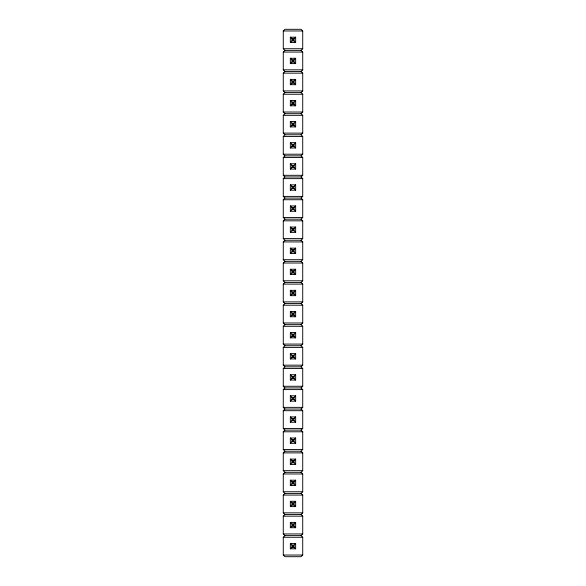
<?xml version="1.0" encoding="UTF-8"?>
<svg xmlns="http://www.w3.org/2000/svg" width="586" height="586" viewBox="0 0 586 586"><rect width="100%" height="100%" fill="white"/><g stroke="black" fill="none" stroke-linecap="round" stroke-linejoin="round"><path stroke-width="0.88" d="M284.942 50.396L283.28 48.733L283.28 30.963L284.942 29.3L301.058 29.3L302.72 30.963L302.72 48.733L301.058 50.396L284.942 50.396L283.28 52.059L283.28 69.829L284.942 71.492L301.058 71.492L302.72 69.829L302.72 52.059L301.058 50.396M290.341 42.507L292.004 40.844L293.996 40.844L295.659 42.507L295.659 37.189L290.341 37.189L290.341 42.507L295.659 42.507M290.341 37.189L292.004 38.852L293.996 38.852L295.659 37.189M290.341 63.603L292.004 61.94L293.996 61.94L295.659 63.603L295.659 58.285L290.341 58.285L290.341 63.603L295.659 63.603M290.341 58.285L292.004 59.948L293.996 59.948L295.659 58.285M301.058 71.492L302.72 73.155L302.72 90.925L301.058 92.588L284.942 92.588L283.28 90.925L283.28 73.155L284.942 71.492M290.341 84.699L292.004 83.036L293.996 83.036L295.659 84.699L290.341 84.699L290.341 79.381L295.659 79.381L295.659 84.699M290.341 79.381L292.004 81.044L293.996 81.044L295.659 79.381M301.058 92.588L302.72 94.251L302.72 112.021L301.058 113.684L284.942 113.684L283.28 112.021L283.28 94.251L284.942 92.588M290.341 105.795L292.004 104.132L293.996 104.132L295.659 105.795L295.659 100.477L290.341 100.477L290.341 105.795L295.659 105.795M290.341 100.477L292.004 102.14L293.996 102.14L295.659 100.477M284.942 134.78L283.28 136.443L283.28 154.213L284.942 155.876L301.058 155.876L302.72 154.213L302.72 136.443L301.058 134.78L284.942 134.78L283.28 133.117L283.28 115.347L284.942 113.684M290.341 126.891L292.004 125.228L293.996 125.228L295.659 126.891L295.659 121.573L290.341 121.573L290.341 126.891L295.659 126.891M290.341 121.573L292.004 123.236L293.996 123.236L295.659 121.573M301.058 134.78L302.72 133.117L302.72 115.347L301.058 113.684M290.341 147.987L292.004 146.324L293.996 146.324L295.659 147.987L290.341 147.987L290.341 142.669L295.659 142.669L295.659 147.987M293.996 146.324L293.996 144.332L295.659 142.669M284.942 176.972L283.28 178.635L283.28 196.405L284.942 198.068L301.058 198.068L302.72 196.405L302.72 178.635L301.058 176.972L284.942 176.972L283.28 175.309L283.28 157.539L284.942 155.876M290.341 169.083L292.004 167.42L293.996 167.42L295.659 169.083L290.341 169.083L290.341 163.765L295.659 163.765L295.659 169.083M293.996 167.42L293.996 165.428L295.659 163.765M301.058 176.972L302.72 175.309L302.72 157.539L301.058 155.876M290.341 190.179L292.004 188.516L292.004 186.524L290.341 184.861L290.341 190.179L295.659 190.179L295.659 184.861L290.341 184.861M292.004 186.524L293.996 186.524L295.659 184.861M301.058 198.068L302.72 199.731L302.72 217.501L301.058 219.164L284.942 219.164L283.28 217.501L283.28 199.731L284.942 198.068M290.341 211.275L292.004 209.612L293.996 209.612L295.659 211.275L295.659 205.957L290.341 205.957L290.341 211.275L295.659 211.275M290.341 205.957L292.004 207.62L293.996 207.62L295.659 205.957M301.058 219.164L302.72 220.827L302.72 238.597L301.058 240.26L284.942 240.26L283.28 238.597L283.28 220.827L284.942 219.164M290.341 232.371L292.004 230.708L293.996 230.708L295.659 232.371L290.341 232.371L290.341 227.053L295.659 227.053L295.659 232.371M290.341 227.053L292.004 228.716L293.996 228.716L295.659 227.053M301.058 240.26L302.72 241.923L302.72 259.693L301.058 261.356L284.942 261.356L283.28 259.693L283.28 241.923L284.942 240.26M290.341 253.467L292.004 251.804L293.996 251.804L295.659 253.467L295.659 248.149L290.341 248.149L290.341 253.467L295.659 253.467M290.341 248.149L292.004 249.812L293.996 249.812L295.659 248.149M284.942 282.452L283.28 284.115L283.28 301.885L284.942 303.548L301.058 303.548L302.72 301.885L302.72 284.115L301.058 282.452L284.942 282.452L283.28 280.789L283.28 263.019L284.942 261.356M290.341 274.563L292.004 272.9L293.996 272.9L295.659 274.563L295.659 269.245L290.341 269.245L290.341 274.563L295.659 274.563M293.996 272.9L293.996 270.908L295.659 269.245M301.058 282.452L302.72 280.789L302.72 263.019L301.058 261.356M290.341 295.659L292.004 293.996L293.996 293.996L295.659 295.659L290.341 295.659L290.341 290.341L295.659 290.341L295.659 295.659M290.341 290.341L292.004 292.004L293.996 292.004L295.659 290.341M301.058 303.548L302.72 305.211L302.72 322.981L301.058 324.644L284.942 324.644L283.28 322.981L283.28 305.211L284.942 303.548M290.341 316.755L292.004 315.092L293.996 315.092L295.659 316.755L295.659 311.437L290.341 311.437L290.341 316.755L295.659 316.755M290.341 311.437L292.004 313.1L293.996 313.1L295.659 311.437M301.058 324.644L302.72 326.307L302.72 344.077L301.058 345.74L284.942 345.74L283.28 344.077L283.28 326.307L284.942 324.644M290.341 337.851L292.004 336.188L293.996 336.188L295.659 337.851L295.659 332.533L290.341 332.533L290.341 337.851L295.659 337.851M290.341 332.533L292.004 334.196L293.996 334.196L295.659 332.533M301.058 345.74L302.72 347.403L302.72 365.173L301.058 366.836L284.942 366.836L283.28 365.173L283.28 347.403L284.942 345.74M290.341 358.947L292.004 357.284L293.996 357.284L295.659 358.947L295.659 353.629L290.341 353.629L290.341 358.947L295.659 358.947M293.996 357.284L293.996 355.292L295.659 353.629M301.058 451.22L302.72 452.883L302.72 470.653L301.058 472.316L284.942 472.316L283.28 470.653L283.28 452.883L284.942 451.22L301.058 451.22L302.72 449.557L302.72 431.787L301.058 430.124L284.942 430.124L283.28 428.461L283.28 410.691L284.942 409.028L301.058 409.028L302.72 407.365L302.72 389.595L301.058 387.932L284.942 387.932L283.28 386.269L283.28 368.499L284.942 366.836M290.341 380.043L292.004 378.38L293.996 378.38L295.659 380.043L295.659 374.725L290.341 374.725L290.341 380.043L295.659 380.043M290.341 374.725L292.004 376.388L293.996 376.388L295.659 374.725M284.942 409.028L283.28 407.365L283.28 389.595L284.942 387.932M301.058 387.932L302.72 386.269L302.72 368.499L301.058 366.836M290.341 401.139L292.004 399.476L293.996 399.476L295.659 401.139L295.659 395.821L290.341 395.821L290.341 401.139L295.659 401.139M293.996 399.476L293.996 397.484L295.659 395.821M290.341 422.235L292.004 420.572L293.996 420.572L295.659 422.235L295.659 416.917L290.341 416.917L290.341 422.235L295.659 422.235M293.996 420.572L293.996 418.58L295.659 416.917M284.942 451.22L283.28 449.557L283.28 431.787L284.942 430.124M301.058 430.124L302.72 428.461L302.72 410.691L301.058 409.028M290.341 443.331L292.004 441.668L293.996 441.668L295.659 443.331L295.659 438.013L290.341 438.013L290.341 443.331L295.659 443.331M293.996 441.668L293.996 439.676L295.659 438.013M290.341 464.427L292.004 462.764L293.996 462.764L295.659 464.427L295.659 459.109L290.341 459.109L290.341 464.427L295.659 464.427M293.996 462.764L293.996 460.772L295.659 459.109M301.058 472.316L302.72 473.979L302.72 491.749L301.058 493.412L284.942 493.412L283.28 491.749L283.28 473.979L284.942 472.316M290.341 485.523L292.004 483.86L293.996 483.86L295.659 485.523L295.659 480.205L290.341 480.205L290.341 485.523L295.659 485.523M290.341 480.205L292.004 481.868L293.996 481.868L295.659 480.205M301.058 493.412L302.72 495.075L302.72 512.845L301.058 514.508L284.942 514.508L283.28 512.845L283.28 495.075L284.942 493.412M290.341 506.619L292.004 504.956L292.004 502.964L290.341 501.301L295.659 501.301L295.659 506.619L290.341 506.619L290.341 501.301M295.659 506.619L293.996 504.956L293.996 502.964L295.659 501.301M284.942 535.604L283.28 537.267L283.28 555.037L284.942 556.7L301.058 556.7L302.72 555.037L302.72 537.267L301.058 535.604L284.942 535.604L283.28 533.941L283.28 516.171L284.942 514.508M290.341 527.715L292.004 526.052L292.004 524.06L290.341 522.397L295.659 522.397L295.659 527.715L290.341 527.715L290.341 522.397M295.659 527.715L293.996 526.052L293.996 524.06L295.659 522.397M301.058 535.604L302.72 533.941L302.72 516.171L301.058 514.508M290.341 548.811L292.004 547.148L293.996 547.148L295.659 548.811L295.659 543.493L290.341 543.493L290.341 548.811L295.659 548.811M290.341 543.493L292.004 545.156L293.996 545.156L295.659 543.493M283.28 30.963L302.72 30.963M283.28 48.733L302.72 48.733M283.28 52.059L302.72 52.059M283.28 69.829L302.72 69.829M283.28 73.155L302.72 73.155M283.28 90.925L302.72 90.925M283.28 94.251L302.72 94.251M283.28 112.021L302.72 112.021M283.28 115.347L302.72 115.347M283.28 133.117L302.72 133.117M283.28 136.443L302.72 136.443M290.341 142.669L292.004 144.332L293.996 144.332M283.28 154.213L302.72 154.213M283.28 157.539L302.72 157.539M290.341 163.765L292.004 165.428L293.996 165.428M283.28 175.309L302.72 175.309M283.28 178.635L302.72 178.635M292.004 188.516L293.996 188.516L295.659 190.179M283.28 196.405L302.72 196.405M283.28 199.731L302.72 199.731M283.28 217.501L302.72 217.501M283.28 220.827L302.72 220.827M283.28 238.597L302.72 238.597M283.28 241.923L302.72 241.923M283.28 259.693L302.72 259.693M283.28 263.019L302.72 263.019M290.341 269.245L292.004 270.908L293.996 270.908M283.28 280.789L302.72 280.789M283.28 284.115L302.72 284.115M283.28 301.885L302.72 301.885M283.28 305.211L302.72 305.211M283.28 322.981L302.72 322.981M283.28 326.307L302.72 326.307M283.28 344.077L302.72 344.077M283.28 347.403L302.72 347.403M290.341 353.629L292.004 355.292L293.996 355.292M283.28 365.173L302.72 365.173M283.28 368.499L302.72 368.499M283.28 386.269L302.72 386.269M283.28 389.595L302.72 389.595M290.341 395.821L292.004 397.484L293.996 397.484M283.28 407.365L302.72 407.365M283.28 410.691L302.72 410.691M290.341 416.917L292.004 418.58L293.996 418.58M283.28 428.461L302.72 428.461M283.28 431.787L302.72 431.787M290.341 438.013L292.004 439.676L293.996 439.676M283.28 449.557L302.72 449.557M283.28 452.883L302.72 452.883M290.341 459.109L292.004 460.772L293.996 460.772M283.28 470.653L302.72 470.653M283.28 473.979L302.72 473.979M283.28 491.749L302.72 491.749M283.28 495.075L302.72 495.075M292.004 502.964L293.996 502.964M292.004 504.956L293.996 504.956M283.28 512.845L302.72 512.845M283.28 516.171L302.72 516.171M292.004 524.06L293.996 524.06M292.004 526.052L293.996 526.052M283.28 533.941L302.72 533.941M283.28 537.267L302.72 537.267M283.28 555.037L302.72 555.037M293.996 38.852L293.996 40.844M293.996 59.948L293.996 61.94M293.996 81.044L293.996 83.036M293.996 102.14L293.996 104.132M293.996 123.236L293.996 125.228M293.996 186.524L293.996 188.516M293.996 207.62L293.996 209.612M293.996 228.716L293.996 230.708M293.996 249.812L293.996 251.804M293.996 292.004L293.996 293.996M293.996 313.1L293.996 315.092M293.996 334.196L293.996 336.188M293.996 376.388L293.996 378.38M293.996 481.868L293.996 483.86M293.996 545.156L293.996 547.148M293 38.852L293 40.844M293 59.948L293 61.94M293 81.044L293 83.036M293 102.14L293 104.132M293 123.236L293 125.228M293 144.332L293 146.324M293 165.428L293 167.42M293 186.524L293 188.516M293 207.62L293 209.612M293 228.716L293 230.708M293 249.812L293 251.804M293 270.908L293 272.9M293 292.004L293 293.996M293 313.1L293 315.092M293 334.196L293 336.188M293 355.292L293 357.284M293 376.388L293 378.38M293 397.484L293 399.476M293 418.58L293 420.572M293 439.676L293 441.668M293 460.772L293 462.764M293 481.868L293 483.86M293 502.964L293 504.956M293 524.06L293 526.052M293 545.156L293 547.148M292.004 38.852L292.004 40.844M292.004 59.948L292.004 61.94M292.004 81.044L292.004 83.036M292.004 102.14L292.004 104.132M292.004 123.236L292.004 125.228M292.004 144.332L292.004 146.324M292.004 165.428L292.004 167.42M292.004 207.62L292.004 209.612M292.004 228.716L292.004 230.708M292.004 249.812L292.004 251.804M292.004 270.908L292.004 272.9M292.004 292.004L292.004 293.996M292.004 313.1L292.004 315.092M292.004 334.196L292.004 336.188M292.004 355.292L292.004 357.284M292.004 376.388L292.004 378.38M292.004 397.484L292.004 399.476M292.004 418.58L292.004 420.572M292.004 439.676L292.004 441.668M292.004 460.772L292.004 462.764M292.004 481.868L292.004 483.86M292.004 545.156L292.004 547.148"/></g></svg>
